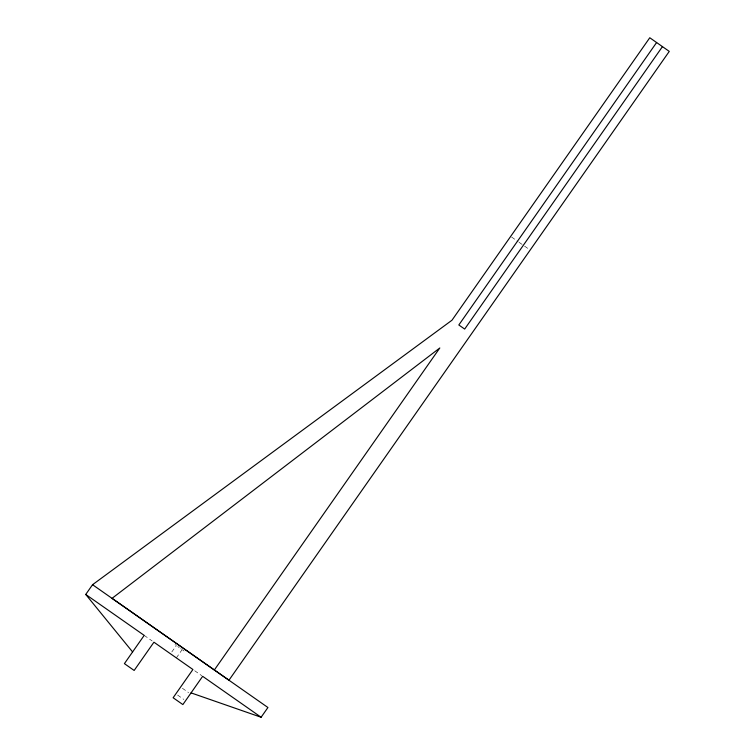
<?xml version="1.0" encoding="UTF-8"?>
<svg xmlns="http://www.w3.org/2000/svg" width="755" height="755" viewBox="0 0 755 755"><rect width="100%" height="100%" fill="white"/><g stroke="black" fill="none" stroke-linecap="round" stroke-linejoin="round"><path stroke-width="0.57" stroke-dasharray="3.77 2.83" d="M171.791 651.961L176.396 645.591M176.349 657.898L182.144 649.611L181.747 649.338M511.607 237.061L518.1 241.609M519.025 242.261L523.668 245.507M524.593 246.158L528.302 248.754M175 644.61L175.773 645.157M177.755 646.544L179.218 647.563M180.681 648.592L181.285 649.017M182.663 649.98L184.088 650.98M144.196 635.38L152.161 640.967M194.677 670.733L201.764 675.697M182.399 688.277L188.599 692.618M177.623 695.091L183.824 699.432"/><path stroke-width="1.13" d="M132.597 651.942L85.73 594.449L92.554 584.71L452 320.205L649.781 37.75L669.27 51.397L228.963 680.217L112.042 598.347L439.816 347.97L214.392 669.921M656.605 42.525L458.823 324.98L464.674 329.076L662.446 46.621M191.053 692.882L261.107 717.25L267.931 707.51L92.554 584.71M85.73 594.449L144.196 635.38L124.405 663.636L134.154 670.459L153.935 642.203L192.912 669.496L173.121 697.752L182.87 704.575L202.651 676.32L261.107 717.25"/></g></svg>
